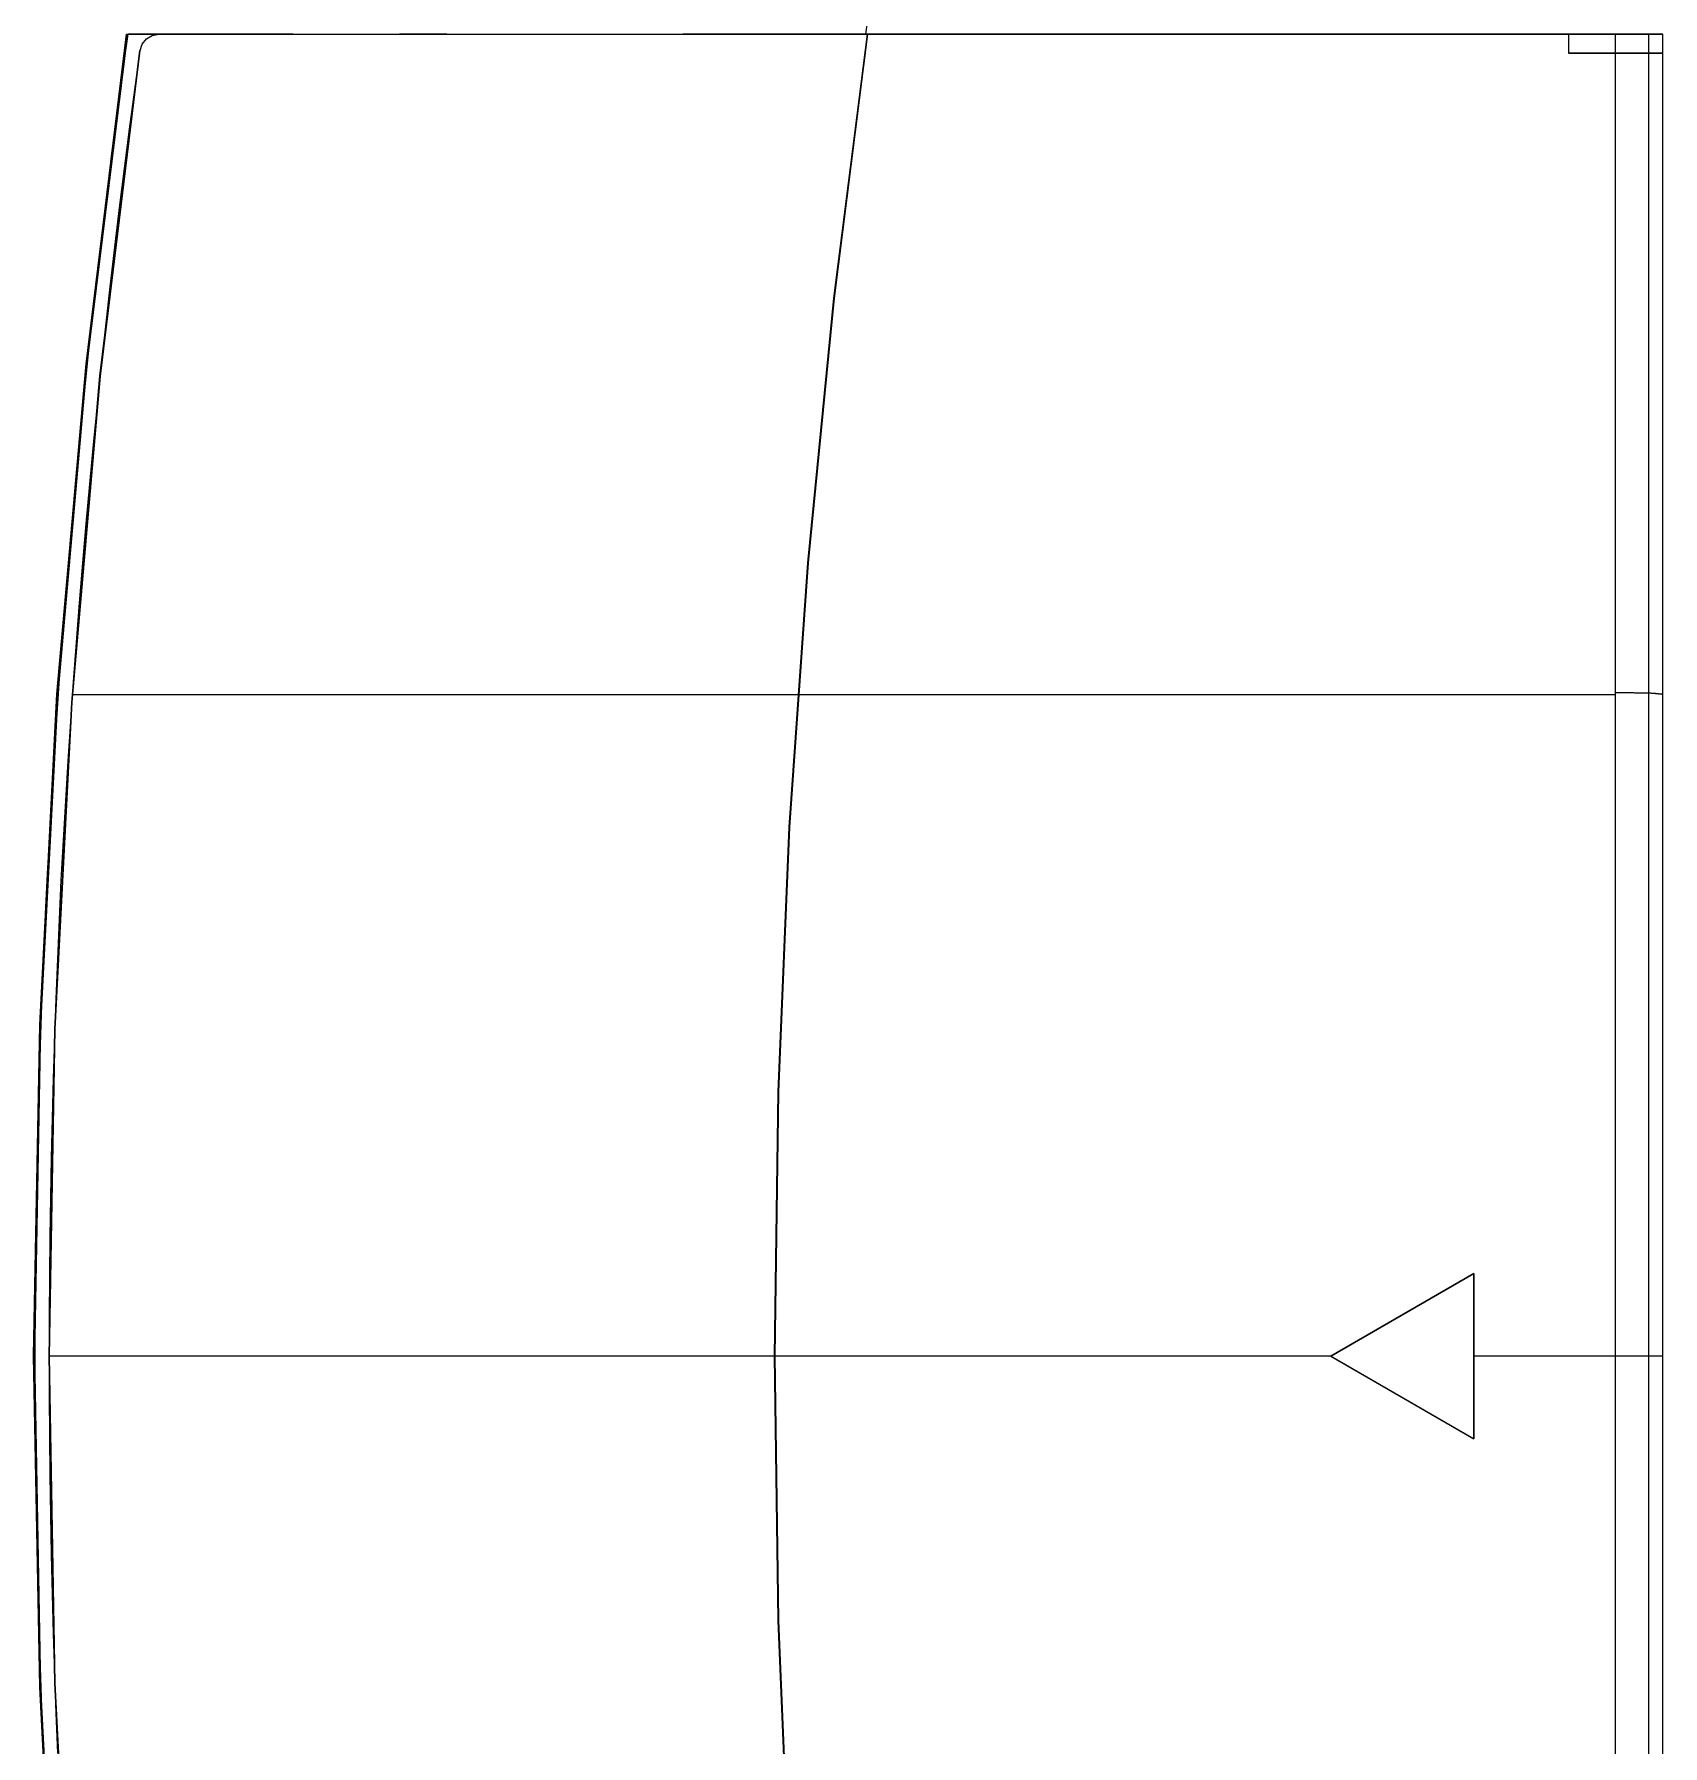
# Paper-space layout 'Sample Network Drawing - A1 Sheet' of a CAD drawing. Extents: x 49 to 806, y 22 to 564.
# Drawn here: x 392.654 to 396.102, y 235.699 to 239.324 of the extents above; entities that cross this region are included whole.
import ezdxf

# ---------------------------------------------------------------- set-up
doc = ezdxf.new("R2010")
doc.units = 0
doc.layers.add('N-EQPM-EXST', color=252, linetype='Continuous', lineweight=25)

psp = doc.layouts.new('Sample Network Drawing - A1 Sheet')

# ---------------------------------------------------------------- linework, layer by layer
at = {"layer": 'N-EQPM-EXST'}
for p, q in [((392.8522, 239.324, 2.6087), (394.4185, 239.324, 2.6087)), ((392.8522, 239.324, 2.6087), (392.8522, 239.324, 2.6087)), ((393.1022, 239.324, 2.6087), (392.8522, 239.324, 2.6087)), ((393.1022, 239.324, 2.6087), (393.1022, 239.324, 2.6087)), ((393.2022, 239.324, 2.6087), (393.1022, 239.324, 2.6087)), ((393.2022, 239.324, 2.6087), (393.4272, 239.324, 2.6087)), ((393.2022, 239.324, 2.6087), (393.2022, 239.324, 2.6087)), ((393.5272, 239.324, 2.6087), (393.4272, 239.324, 2.6087)), ((393.4272, 239.324, 2.6087), (393.4272, 239.324, 2.6087)), ((393.5272, 239.324, 2.6087), (394.0272, 239.324, 2.6087)), ((393.5272, 239.324, 2.6087), (393.5272, 239.324, 2.6087)), ((394.1272, 239.324, 2.6087), (394.0272, 239.324, 2.6087)), ((394.0272, 239.324, 2.6087), (394.0272, 239.324, 2.6087)), ((395.0772, 239.324, 2.6087), (394.1272, 239.324, 2.6087)), ((394.1272, 239.324, 2.6087), (394.1272, 239.324, 2.6087)), ((396.0022, 239.324, 2.6087), (394.4185, 239.324, 2.6087)), ((394.4185, 239.324, 2.6087), (394.4185, 239.324, 2.6087)), ((395.0772, 239.324, 2.6087), (395.6022, 239.324, 2.6087)), ((395.0772, 239.324, 2.6087), (395.0772, 239.324, 2.6087)), ((395.6022, 239.324, 2.6087), (395.8022, 239.324, 2.6087)), ((395.6022, 239.324, 2.6087), (395.6022, 239.324, 2.6087)), ((395.8022, 239.324, 2.6087), (395.8022, 239.324, 2.6087)), ((395.8022, 239.324, 2.6087), (395.8522, 239.324, 2.6087)), ((395.8522, 239.324, 2.6087), (395.8522, 239.324, 2.6087)), ((395.8522, 239.324, 2.6087), (396.0522, 239.324, 2.6087)), ((396.1022, 239.324, 2.6087), (396.0522, 239.324, 2.6087)), ((396.1022, 239.324, 2.6087), (396.1022, 239.324, 2.6087)), ((395.7022, 236.699, 2.6087), (395.3991, 236.524, 2.6087)), ((395.7022, 236.699, 2.6087), (395.3991, 236.524, 2.6087)), ((395.7022, 236.349, 2.6087), (395.7022, 236.699, 2.6087)), ((395.7022, 236.699, 2.6087), (395.7022, 236.699, 2.6087)), ((395.7022, 236.349, 2.6087), (395.7022, 236.699, 2.6087)), ((395.7022, 236.699, 2.6087), (395.7022, 236.349, 2.6087)), ((395.7022, 236.699, 2.6087), (395.7022, 236.699, 2.6087)), ((395.3991, 236.524, 2.6087), (395.7022, 236.349, 2.6087)), ((395.3991, 236.524, 2.6087), (395.3991, 236.524, 2.6087)), ((395.7022, 236.349, 2.6087), (395.7022, 236.349, 2.6087))]:
    psp.add_line(p, q, dxfattribs=at)
at = {"layer": 'N-EQPM-EXST', "elevation": 2.6087, "flags": 128}
for points in [[(386.7798, 233.2153), (394.4894, 233.2153), (394.4894, 233.2238), (394.4894, 233.2323), (394.4882, 233.2408), (394.4494, 233.4826), (394.4143, 233.7244), (392.8493, 233.7244), (392.7632, 234.4227), (392.7014, 235.1221), (392.6651, 235.8228), (392.6523, 236.5246), (392.6651, 237.2259), (392.7014, 237.9265), (392.7632, 238.626), (392.8493, 239.3242), (394.4143, 239.3242), (394.4494, 239.566), (394.4882, 239.8079), (394.4894, 239.8164), (394.4894, 239.8248), (394.4894, 239.8333), (386.7798, 239.8333)], [(392.7042, 235.1225), (392.6673, 235.823), (392.655, 236.5245), (392.6673, 237.2256), (392.7042, 237.9261), (392.7657, 238.6261), (392.8519, 239.324), (392.8401, 239.2399), (392.8288, 239.1553), (392.8175, 239.0712), (392.8073, 238.9866), (392.7965, 238.902), (392.7868, 238.8173), (392.777, 238.7327), (392.7678, 238.6481), (392.7591, 238.5635), (392.7509, 238.4789), (392.7427, 238.3943), (392.735, 238.3097), (392.7273, 238.2245), (392.7201, 238.1399), (392.7134, 238.0548), (392.7073, 237.9702), (392.7011, 237.885), (392.696, 237.8004), (392.6904, 237.7153), (392.6857, 237.6302), (392.6811, 237.5456), (392.677, 237.4604), (392.6729, 237.3753), (392.6698, 237.2902), (392.6668, 237.205), (392.6637, 237.1199), (392.6616, 237.0348), (392.6596, 236.9497), (392.6581, 236.8645), (392.6565, 236.7794), (392.656, 236.6943), (392.655, 236.6091), (392.655, 236.5245), (392.655, 236.4394), (392.656, 236.3543), (392.6565, 236.2691), (392.6581, 236.184), (392.6596, 236.0989), (392.6616, 236.0138), (392.6637, 235.9286), (392.6668, 235.8435), (392.6698, 235.7584), (392.6729, 235.6732)], [(392.733, 235.1397), (392.697, 235.8316), (392.6849, 236.5245), (392.697, 237.2169), (392.733, 237.9088), (392.7928, 238.6002), (392.8769, 239.2895), (392.8657, 239.2065), (392.8546, 239.1229), (392.8439, 239.0398), (392.8333, 238.9563), (392.8232, 238.8727), (392.8135, 238.7891), (392.8044, 238.7055), (392.7953, 238.622), (392.7867, 238.5384), (392.7786, 238.4548), (392.7705, 238.3712), (392.7629, 238.2872), (392.7558, 238.2036), (392.7487, 238.12), (392.7421, 238.0359), (392.736, 237.9524), (392.7305, 237.8683), (392.7249, 237.7842), (392.7198, 237.7006), (392.7148, 237.6166), (392.7102, 237.5325), (392.7062, 237.4489), (392.7026, 237.3648), (392.6996, 237.2807), (392.6965, 237.1967), (392.6935, 237.1126), (392.6915, 237.0285), (392.6894, 236.9444), (392.6879, 236.8603), (392.6864, 236.7763), (392.6859, 236.6922), (392.6854, 236.6081), (392.6849, 236.5245), (392.6854, 236.4404), (392.6859, 236.3564), (392.6864, 236.2723), (392.6879, 236.1882), (392.6894, 236.1041), (392.6915, 236.02), (392.6935, 235.936), (392.6965, 235.8519), (392.6996, 235.7678), (392.7026, 235.6837)], [(392.7339, 235.1394), (392.698, 235.8317), (392.6857, 236.5245), (392.698, 237.2168), (392.7339, 237.9091), (392.7939, 238.5999), (392.878, 239.2897), (392.8821, 239.303), (392.8913, 239.3143), (392.9036, 239.3215), (392.9175, 239.324), (394.4175, 239.324), (394.3462, 238.765), (394.2913, 238.2045), (394.2518, 237.6445), (394.2282, 237.084), (394.2205, 236.5245), (394.2282, 235.9645), (394.2518, 235.404)], [(394.2539, 235.404), (394.2303, 235.9645), (394.2221, 236.524), (394.2303, 237.084), (394.2539, 237.6445), (394.2929, 238.205), (394.3483, 238.765), (394.419, 239.324), (396.0011, 239.324), (396.0011, 239.2122), (396.0011, 239.1004), (396.0011, 238.9886), (396.0011, 238.8768), (396.0011, 238.765), (396.0011, 238.6532), (396.0011, 238.5409), (396.0011, 238.4291), (396.0011, 238.3173), (396.0011, 238.205), (396.0011, 238.0932), (396.0011, 237.9815), (396.0011, 237.8691), (396.0011, 237.7573), (396.0011, 237.645), (396.0011, 237.5332), (396.0011, 237.4209), (396.0011, 237.3091), (396.0011, 237.1968), (396.0011, 237.085), (396.0011, 236.9727), (396.0011, 236.8604), (396.0011, 236.7486), (396.0011, 236.6363), (396.0011, 236.5245), (396.0011, 236.4122), (396.0011, 236.2999), (396.0011, 236.1881), (396.0011, 236.0758), (396.0011, 235.9635), (396.0011, 235.8517), (396.0011, 235.7394), (396.0011, 235.6276)], [(396.1021, 239.324), (395.9023, 239.324)], [(396.0022, 235.6276), (396.0022, 235.7394), (396.0022, 235.8517), (396.0022, 235.9635), (396.0022, 236.0758), (396.0022, 236.1881), (396.0022, 236.2999), (396.0022, 236.4122), (396.0022, 236.5245), (396.0022, 236.6363), (396.0022, 236.7486), (396.0022, 236.8604), (396.0022, 236.9727), (396.0022, 237.085), (396.0022, 237.1968), (396.0022, 237.3091), (396.0022, 237.4209), (396.0022, 237.5332), (396.0022, 237.645), (396.0022, 237.7573), (396.0022, 237.8691), (396.0022, 237.9815), (396.0022, 238.0932), (396.0022, 238.205), (396.0022, 238.3173), (396.0022, 238.4291), (396.0022, 238.5409), (396.0022, 238.6532), (396.0022, 238.765), (396.0022, 238.8768), (396.0022, 238.9886), (396.0022, 239.1004), (396.0022, 239.2122), (396.0022, 239.324), (396.0278, 239.324), (396.0519, 239.324), (396.0724, 239.324), (396.0883, 239.324), (396.0986, 239.324), (396.1017, 239.324), (396.1017, 239.2122), (396.1017, 239.1004), (396.1017, 238.9886), (396.1017, 238.8768), (396.1017, 238.765), (396.1017, 238.6532), (396.1017, 238.5409), (396.1017, 238.4291), (396.1017, 238.3173), (396.1017, 238.205), (396.1017, 238.0932), (396.1017, 237.9815), (396.1017, 237.8691), (396.1017, 237.7573), (396.1017, 237.645), (396.1017, 237.5332), (396.1017, 237.4209), (396.1017, 237.3091), (396.1017, 237.1968), (396.1017, 237.085), (396.1017, 236.9727), (396.1017, 236.8604), (396.1017, 236.7486), (396.1017, 236.6363), (396.1017, 236.5245), (396.1017, 236.4122), (396.1017, 236.2999), (396.1017, 236.1881), (396.1017, 236.0758), (396.1017, 235.9635), (396.1017, 235.8517), (396.1017, 235.7394), (396.1017, 235.6276)], [(396.0724, 235.6276), (396.0724, 235.7394), (396.0724, 235.8517), (396.0724, 235.9635), (396.0724, 236.0758), (396.0724, 236.1881), (396.0724, 236.2999), (396.0724, 236.4122), (396.0724, 236.5245), (396.0724, 236.6363), (396.0724, 236.7486), (396.0724, 236.8604), (396.0724, 236.9727), (396.0724, 237.085), (396.0724, 237.1968), (396.0724, 237.3091), (396.0724, 237.4209), (396.0724, 237.5332), (396.0724, 237.645), (396.0724, 237.7573), (396.0724, 237.8691), (396.0724, 237.9815), (396.0724, 238.0932), (396.0724, 238.205), (396.0724, 238.3173), (396.0724, 238.4291), (396.0724, 238.5409), (396.0724, 238.6532), (396.0724, 238.765), (396.0724, 238.8768), (396.0724, 238.9886), (396.0724, 239.1004), (396.0724, 239.2122), (396.0724, 239.324)], [(396.1021, 239.284), (395.9023, 239.284)], [(394.4175, 237.925), (392.7349, 237.925)], [(396.0011, 237.925), (394.2195, 237.925)], [(396.1017, 237.925), (396.1017, 237.9256), (396.1012, 237.9256), (396.1006, 237.9261), (396.1001, 237.9261), (396.0996, 237.9261), (396.0991, 237.9261), (396.0986, 237.9261), (396.0976, 237.9266), (396.097, 237.9266), (396.096, 237.9266), (396.095, 237.9266), (396.094, 237.9266), (396.0929, 237.9271), (396.0919, 237.9271), (396.0904, 237.9271), (396.0894, 237.9271), (396.0878, 237.9271), (396.0868, 237.9276), (396.0853, 237.9276), (396.0837, 237.9276), (396.0822, 237.9276), (396.0806, 237.9276), (396.0791, 237.9276), (396.077, 237.9281), (396.0755, 237.9281), (396.0735, 237.9281), (396.0714, 237.9281), (396.0699, 237.9281), (396.0678, 237.9281), (396.0658, 237.9281), (396.0637, 237.9286), (396.0617, 237.9286), (396.0596, 237.9286), (396.057, 237.9286), (396.055, 237.9286), (396.0524, 237.9286), (396.0504, 237.9286), (396.0478, 237.9286), (396.0458, 237.9286), (396.0432, 237.9286), (396.0406, 237.9291), (396.0386, 237.9291), (396.036, 237.9291), (396.0335, 237.9291), (396.0309, 237.9291), (396.0283, 237.9291), (396.0258, 237.9291), (396.0232, 237.9291), (396.0206, 237.9291), (396.0181, 237.9291), (396.015, 237.9291), (396.0124, 237.9291), (396.0099, 237.9291), (396.0073, 237.9291), (396.0047, 237.9291), (396.0022, 237.9291)], [(394.4175, 236.5245), (392.6857, 236.5245)], [(395.3985, 236.5245), (394.2195, 236.5245)], [(396.0011, 236.5245), (395.7011, 236.5245)], [(396.1017, 236.5245), (396.1012, 236.5245), (396.1001, 236.5245), (396.0991, 236.5245), (396.0976, 236.5245), (396.0955, 236.5245), (396.0929, 236.5245), (396.0904, 236.5245), (396.0873, 236.5245), (396.0842, 236.5245), (396.0806, 236.5245), (396.0765, 236.5245), (396.0724, 236.5245), (396.0683, 236.5245), (396.0637, 236.5245), (396.0586, 236.5245), (396.0535, 236.5245), (396.0483, 236.5245), (396.0432, 236.5245), (396.0376, 236.5245), (396.0319, 236.5245), (396.0258, 236.5245), (396.0201, 236.5245), (396.014, 236.5245), (396.0078, 236.5245), (396.0022, 236.5245)]]:
    psp.add_lwpolyline(points, dxfattribs=at)
for points in [[(394.418, 239.324), (394.3472, 238.765), (394.2923, 238.2045), (394.2528, 237.6445), (394.2293, 237.084), (394.2216, 236.5245), (394.2293, 235.9645), (394.2528, 235.404), (394.2923, 234.844), (394.3472, 234.2835), (394.418, 233.7245), (394.3472, 234.2835), (394.2923, 234.8435), (394.2528, 235.404), (394.2293, 235.9645), (394.2216, 236.524), (394.2293, 237.084), (394.2528, 237.6445), (394.2923, 238.205), (394.3472, 238.765)], [(395.9023, 239.284), (396.1021, 239.284), (396.1021, 239.2845), (396.1021, 239.285), (396.1021, 239.2855), (396.1021, 239.286), (396.1021, 239.2866), (396.1021, 239.2871), (396.1021, 239.2876), (396.1021, 239.2881), (396.1021, 239.2886), (396.1021, 239.2891), (396.1021, 239.2896), (396.1021, 239.2901), (396.1021, 239.2906), (396.1021, 239.2911), (396.1021, 239.2916), (396.1021, 239.2921), (396.1021, 239.2926), (396.1021, 239.2931), (396.1021, 239.2936), (396.1021, 239.294), (396.1021, 239.2945), (396.1021, 239.295), (396.1021, 239.2955), (396.1021, 239.296), (396.1021, 239.2965), (396.1021, 239.297), (396.1021, 239.2974), (396.1021, 239.2979), (396.1021, 239.2984), (396.1021, 239.2989), (396.1021, 239.2993), (396.1021, 239.2998), (396.1021, 239.3003), (396.1021, 239.3007), (396.1021, 239.3012), (396.1021, 239.3016), (396.1021, 239.3021), (396.1021, 239.3025), (396.1021, 239.303), (396.1021, 239.3034), (396.1021, 239.3039), (396.1021, 239.3043), (396.1021, 239.3047), (396.1021, 239.3052), (396.1021, 239.3056), (396.1021, 239.306), (396.1021, 239.3065), (396.1021, 239.3069), (396.1021, 239.3073), (396.1021, 239.3077), (396.1021, 239.3081), (396.1021, 239.3085), (396.1021, 239.3089), (396.1021, 239.3093), (396.1021, 239.3097), (396.1021, 239.3101), (396.1021, 239.3105), (396.1021, 239.3108), (396.1021, 239.3112), (396.1021, 239.3116), (396.1021, 239.3119), (396.1021, 239.3123), (396.1021, 239.3127), (396.1021, 239.313), (396.1021, 239.3134), (396.1021, 239.3137), (396.1021, 239.314), (396.1021, 239.3144), (396.1021, 239.3147), (396.1021, 239.315), (396.1021, 239.3153), (396.1021, 239.3157), (396.1021, 239.316), (396.1021, 239.3163), (396.1021, 239.3166), (396.1021, 239.3168), (396.1021, 239.3171), (396.1021, 239.3174), (396.1021, 239.3177), (396.1021, 239.318), (396.1021, 239.3182), (396.1021, 239.3185), (396.1021, 239.3187), (396.1021, 239.319), (396.1021, 239.3192), (396.1021, 239.3195), (396.1021, 239.3197), (396.1021, 239.3199), (396.1021, 239.3201), (396.1021, 239.3204), (396.1021, 239.3206), (396.1021, 239.3208), (396.1021, 239.321), (396.1021, 239.3212), (396.1021, 239.3214), (396.1021, 239.3215), (396.1021, 239.3217), (396.1021, 239.3219), (396.1021, 239.322), (396.1021, 239.3222), (396.1021, 239.3223), (396.1021, 239.3225), (396.1021, 239.3226), (396.1021, 239.3227), (396.1021, 239.3229), (396.1021, 239.323), (396.1021, 239.3231), (396.1021, 239.3232), (396.1021, 239.3233), (396.1021, 239.3234), (396.1021, 239.3235), (396.1021, 239.3236), (396.1021, 239.3236), (396.1021, 239.3237), (396.1021, 239.3238), (396.1021, 239.3238), (396.1021, 239.3239), (396.1021, 239.3239), (396.1021, 239.3239), (396.1021, 239.324), (396.1021, 239.324), (396.1021, 239.324), (396.1021, 239.324), (396.1021, 239.324), (395.9023, 239.324), (395.9023, 239.324), (395.9023, 239.324), (395.9023, 239.324), (395.9023, 239.324), (395.9023, 239.3239), (395.9023, 239.3239), (395.9023, 239.3239), (395.9023, 239.3238), (395.9023, 239.3238), (395.9023, 239.3237), (395.9023, 239.3236), (395.9023, 239.3236), (395.9023, 239.3235), (395.9023, 239.3234), (395.9023, 239.3233), (395.9023, 239.3232), (395.9023, 239.3231), (395.9023, 239.323), (395.9023, 239.3229), (395.9023, 239.3227), (395.9023, 239.3226), (395.9023, 239.3225), (395.9023, 239.3223), (395.9023, 239.3222), (395.9023, 239.322), (395.9023, 239.3219), (395.9023, 239.3217), (395.9023, 239.3215), (395.9023, 239.3214), (395.9023, 239.3212), (395.9023, 239.321), (395.9023, 239.3208), (395.9023, 239.3206), (395.9023, 239.3204), (395.9023, 239.3201), (395.9023, 239.3199), (395.9023, 239.3197), (395.9023, 239.3195), (395.9023, 239.3192), (395.9023, 239.319), (395.9023, 239.3187), (395.9023, 239.3185), (395.9023, 239.3182), (395.9023, 239.318), (395.9023, 239.3177), (395.9023, 239.3174), (395.9023, 239.3171), (395.9023, 239.3168), (395.9023, 239.3166), (395.9023, 239.3163), (395.9023, 239.316), (395.9023, 239.3157), (395.9023, 239.3153), (395.9023, 239.315), (395.9023, 239.3147), (395.9023, 239.3144), (395.9023, 239.314), (395.9023, 239.3137), (395.9023, 239.3134), (395.9023, 239.313), (395.9023, 239.3127), (395.9023, 239.3123), (395.9023, 239.3119), (395.9023, 239.3116), (395.9023, 239.3112), (395.9023, 239.3108), (395.9023, 239.3105), (395.9023, 239.3101), (395.9023, 239.3097), (395.9023, 239.3093), (395.9023, 239.3089), (395.9023, 239.3085), (395.9023, 239.3081), (395.9023, 239.3077), (395.9023, 239.3073), (395.9023, 239.3069), (395.9023, 239.3065), (395.9023, 239.306), (395.9023, 239.3056), (395.9023, 239.3052), (395.9023, 239.3047), (395.9023, 239.3043), (395.9023, 239.3039), (395.9023, 239.3034), (395.9023, 239.303), (395.9023, 239.3025), (395.9023, 239.3021), (395.9023, 239.3016), (395.9023, 239.3012), (395.9023, 239.3007), (395.9023, 239.3003), (395.9023, 239.2998), (395.9023, 239.2993), (395.9023, 239.2989), (395.9023, 239.2984), (395.9023, 239.2979), (395.9023, 239.2974), (395.9023, 239.297), (395.9023, 239.2965), (395.9023, 239.296), (395.9023, 239.2955), (395.9023, 239.295), (395.9023, 239.2945), (395.9023, 239.294), (395.9023, 239.2936), (395.9023, 239.2931), (395.9023, 239.2926), (395.9023, 239.2921), (395.9023, 239.2916), (395.9023, 239.2911), (395.9023, 239.2906), (395.9023, 239.2901), (395.9023, 239.2896), (395.9023, 239.2891), (395.9023, 239.2886), (395.9023, 239.2881), (395.9023, 239.2876), (395.9023, 239.2871), (395.9023, 239.2866), (395.9023, 239.286), (395.9023, 239.2855), (395.9023, 239.285), (395.9023, 239.2845)], [(395.3985, 236.5245), (395.7011, 236.6994), (395.7011, 236.5825), (395.7011, 236.4661), (395.7011, 236.3491)]]:
    psp.add_lwpolyline(points, close=True, dxfattribs=at)
at = {"layer": 'N-EQPM-EXST', "elevation": 2.6087}
for points in [[(396.1022, 239.324), (396.1021, 239.324), (396.1017, 239.324), (396.1011, 239.324), (396.1003, 239.324), (396.0992, 239.324), (396.0979, 239.324), (396.0963, 239.324), (396.0946, 239.324), (396.0926, 239.324), (396.0903, 239.324), (396.0879, 239.324), (396.0853, 239.324), (396.0824, 239.324), (396.0794, 239.324), (396.0762, 239.324), (396.0729, 239.324), (396.0693, 239.324), (396.0656, 239.324), (396.0617, 239.324), (396.0577, 239.324), (396.0535, 239.324), (396.0492, 239.324), (396.0448, 239.324), (396.0403, 239.324), (396.0358, 239.324), (396.0312, 239.324), (396.0265, 239.324), (396.0217, 239.324), (396.017, 239.324), (396.0121, 239.324), (396.0072, 239.324), (396.0022, 239.324)], [(395.3991, 236.524), (395.3991, 236.524), (395.7022, 236.699)]]:
    psp.add_lwpolyline(points, dxfattribs=at)

doc.saveas('drawing.dxf')
